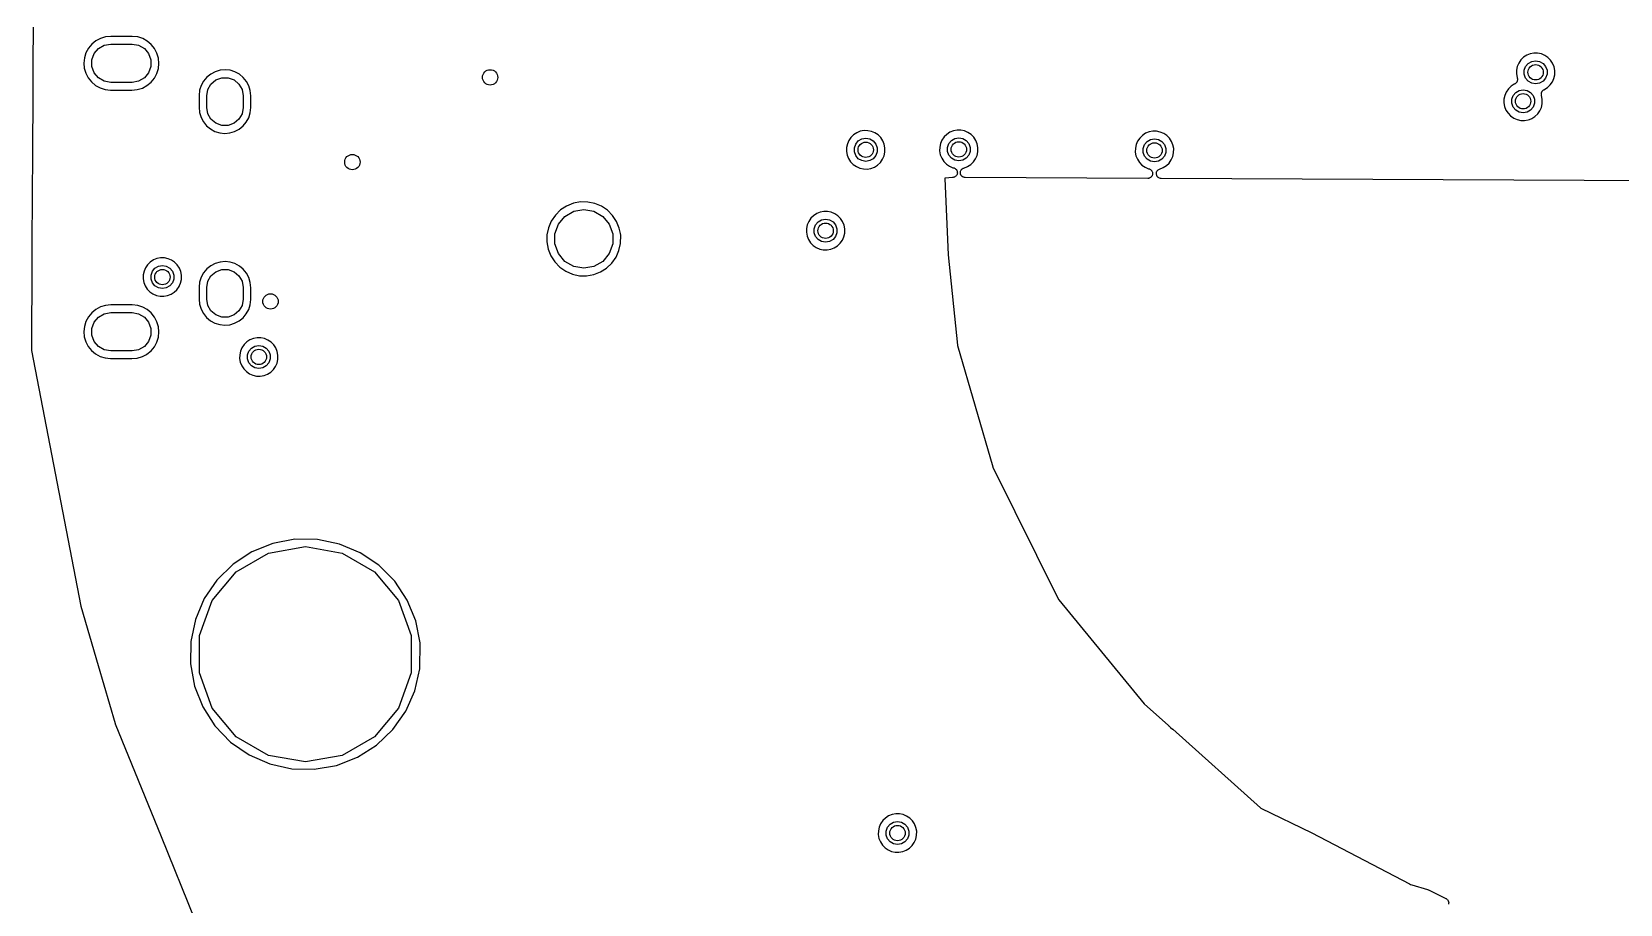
# Model space of a CAD drawing. Extents: x 83.8 to 170.2, y -169.8 to -83.8.
# Drawn here: x 83.8 to 125.22, y -145.45 to -122.71 of the extents above; entities that cross this region are included whole.
import ezdxf

# ---------------------------------------------------------------- set-up
doc = ezdxf.new("R2010")
doc.units = 0
doc.header["$MEASUREMENT"] = 0
doc.layers.add('BLACK', color=7, linetype='CONTINUOUS')

msp = doc.modelspace()

# ---------------------------------------------------------------- linework, layer by layer
at = {"layer": 'Black'}
for p, q in [((83.8381, -123.524), (83.843, -122.591)), ((85.4676, -122.948), (85.3619, -123.034)), ((85.5882, -122.884), (85.4676, -122.948)), ((85.7188, -122.845), (85.5882, -122.884)), ((85.8609, -122.831), (85.7188, -122.845)), ((86.4149, -122.831), (85.8609, -122.831)), ((86.4193, -122.831), (86.4149, -122.831)), ((86.5608, -122.847), (86.4193, -122.831)), ((86.6909, -122.888), (86.5608, -122.847)), ((86.8105, -122.954), (86.6909, -122.888)), ((86.915, -123.041), (86.8105, -122.954)), ((85.1696, -123.39), (85.1553, -123.526)), ((85.2099, -123.26), (85.1696, -123.39)), ((85.2749, -123.14), (85.2099, -123.26)), ((85.3619, -123.034), (85.2749, -123.14)), ((85.3646, -123.444), (85.424, -123.281)), ((85.424, -123.281), (85.5357, -123.148)), ((85.5357, -123.148), (85.686, -123.061)), ((85.686, -123.061), (85.8571, -123.031)), ((85.8571, -123.031), (86.413, -123.031)), ((86.413, -123.031), (86.584, -123.061)), ((86.584, -123.061), (86.7344, -123.148)), ((86.7344, -123.148), (86.846, -123.281)), ((86.846, -123.281), (86.9054, -123.444)), ((86.9632, -123.101), (86.915, -123.041)), ((87.0006, -123.148), (86.9632, -123.101)), ((86.9632, -123.101), (86.9632, -123.101)), ((87.0638, -123.269), (87.0006, -123.148)), ((87.1023, -123.4), (87.0638, -123.269)), ((87.1147, -123.536), (87.1023, -123.4)), ((122.694, -123.376), (122.624, -123.445)), ((122.776, -123.322), (122.694, -123.376)), ((122.867, -123.286), (122.776, -123.322)), ((122.964, -123.267), (122.867, -123.286)), ((123.062, -123.268), (122.964, -123.267)), ((123.158, -123.288), (123.062, -123.268)), ((123.248, -123.326), (123.158, -123.288)), ((123.329, -123.381), (123.248, -123.326)), ((123.398, -123.45), (123.329, -123.381)), ((83.8337, -124.375), (83.8381, -123.524)), ((85.1553, -123.526), (85.1677, -123.662)), ((85.1677, -123.662), (85.2062, -123.793)), ((85.2062, -123.793), (85.2695, -123.914)), ((85.3646, -123.617), (85.3646, -123.444)), ((85.424, -123.781), (85.3646, -123.617)), ((85.5357, -123.914), (85.424, -123.781)), ((86.846, -123.781), (86.7344, -123.914)), ((86.9054, -123.617), (86.846, -123.781)), ((86.9054, -123.444), (86.9054, -123.617)), ((86.9952, -123.922), (87.0601, -123.802)), ((87.0601, -123.802), (87.1005, -123.671)), ((87.1005, -123.671), (87.1147, -123.536)), ((88.4657, -123.812), (88.3632, -123.894)), ((88.5824, -123.751), (88.4657, -123.812)), ((88.7086, -123.714), (88.5824, -123.751)), ((88.8397, -123.702), (88.7086, -123.714)), ((88.9706, -123.715), (88.8397, -123.702)), ((89.0964, -123.754), (88.9706, -123.715)), ((89.2121, -123.817), (89.0964, -123.754)), ((89.3135, -123.901), (89.2121, -123.817)), ((122.51, -123.712), (122.508, -123.81)), ((122.508, -123.81), (122.526, -123.906)), ((122.53, -123.616), (122.51, -123.712)), ((122.569, -123.526), (122.53, -123.616)), ((122.624, -123.445), (122.569, -123.526)), ((122.713, -123.715), (122.748, -123.617)), ((122.713, -123.82), (122.713, -123.715)), ((122.748, -123.918), (122.713, -123.82)), ((122.748, -123.617), (122.816, -123.537)), ((122.816, -123.537), (122.906, -123.485)), ((122.906, -123.485), (123.009, -123.467)), ((123.009, -123.467), (123.112, -123.485)), ((123.112, -123.485), (123.203, -123.537)), ((123.203, -123.537), (123.27, -123.617)), ((123.27, -123.617), (123.306, -123.715)), ((123.306, -123.82), (123.27, -123.918)), ((123.306, -123.715), (123.306, -123.82)), ((123.453, -123.532), (123.398, -123.45)), ((123.49, -123.622), (123.453, -123.532)), ((123.486, -123.926), (123.507, -123.832)), ((123.509, -123.718), (123.49, -123.622)), ((123.507, -123.832), (123.509, -123.718)), ((85.2695, -123.914), (85.355, -124.02)), ((85.355, -124.02), (85.4595, -124.108)), ((85.4595, -124.108), (85.5792, -124.173)), ((85.686, -124.001), (85.5357, -123.914)), ((85.5792, -124.173), (85.7093, -124.215)), ((85.8571, -124.031), (85.686, -124.001)), ((85.7093, -124.215), (85.8507, -124.231)), ((85.8507, -124.231), (85.8551, -124.231)), ((85.8551, -124.231), (86.4091, -124.231)), ((86.413, -124.031), (85.8571, -124.031)), ((86.4091, -124.231), (86.5512, -124.217)), ((86.584, -124.001), (86.413, -124.031)), ((86.5512, -124.217), (86.6819, -124.177)), ((86.7344, -123.914), (86.584, -124.001)), ((86.6819, -124.177), (86.8024, -124.113)), ((86.8024, -124.113), (86.9082, -124.027)), ((86.9082, -124.027), (86.9952, -123.922)), ((88.1754, -124.236), (88.16, -124.372)), ((88.2152, -124.11), (88.1754, -124.236)), ((88.2786, -123.995), (88.2152, -124.11)), ((88.3632, -123.894), (88.2786, -123.995)), ((88.36, -124.378), (88.3887, -124.216)), ((88.3887, -124.216), (88.4711, -124.073)), ((88.4711, -124.073), (88.5975, -123.967)), ((88.5975, -123.967), (88.7525, -123.91)), ((88.7525, -123.91), (88.9175, -123.91)), ((88.9175, -123.91), (89.0725, -123.967)), ((89.0725, -123.967), (89.1989, -124.073)), ((89.1989, -124.073), (89.2814, -124.216)), ((89.2814, -124.216), (89.31, -124.378)), ((89.3967, -124.003), (89.3135, -123.901)), ((89.4585, -124.119), (89.3967, -124.003)), ((89.4966, -124.245), (89.4585, -124.119)), ((89.51, -124.382), (89.4966, -124.245)), ((122.298, -124.2), (122.243, -124.281)), ((122.368, -124.132), (122.298, -124.2)), ((122.45, -124.078), (122.368, -124.132)), ((122.457, -124.075), (122.45, -124.078)), ((122.466, -124.07), (122.457, -124.075)), ((122.476, -124.066), (122.466, -124.07)), ((122.485, -124.058), (122.476, -124.066)), ((122.495, -124.052), (122.485, -124.058)), ((122.49, -124.293), (122.58, -124.24)), ((122.501, -124.044), (122.495, -124.052)), ((122.509, -124.036), (122.501, -124.044)), ((122.515, -124.026), (122.509, -124.036)), ((122.522, -124.017), (122.515, -124.026)), ((122.525, -124.007), (122.522, -124.017)), ((122.53, -123.998), (122.525, -124.007)), ((122.526, -123.906), (122.528, -123.911)), ((122.528, -123.911), (122.53, -123.921)), ((122.53, -123.921), (122.534, -123.931)), ((122.532, -123.986), (122.53, -123.998)), ((122.536, -123.975), (122.532, -123.986)), ((122.534, -123.931), (122.535, -123.943)), ((122.535, -123.943), (122.537, -123.954)), ((122.537, -123.954), (122.535, -123.965)), ((122.535, -123.965), (122.536, -123.975)), ((122.58, -124.24), (122.683, -124.222)), ((122.683, -124.222), (122.786, -124.24)), ((122.816, -123.998), (122.748, -123.918)), ((122.786, -124.24), (122.877, -124.293)), ((122.906, -124.051), (122.816, -123.998)), ((123.009, -124.069), (122.906, -124.051)), ((123.112, -124.051), (123.009, -124.069)), ((123.203, -123.998), (123.112, -124.051)), ((123.192, -124.248), (123.2, -124.238)), ((123.2, -124.238), (123.208, -124.233)), ((123.27, -123.918), (123.203, -123.998)), ((123.208, -124.233), (123.215, -124.227)), ((123.215, -124.227), (123.226, -124.222)), ((123.226, -124.222), (123.318, -124.164)), ((123.318, -124.164), (123.389, -124.096)), ((123.389, -124.096), (123.446, -124.016)), ((123.446, -124.016), (123.486, -123.926)), ((83.826, -125.84), (83.8337, -124.375)), ((88.16, -124.372), (88.16, -124.377)), ((88.16, -124.377), (88.16, -124.679)), ((88.36, -124.683), (88.36, -124.378)), ((89.31, -124.378), (89.31, -124.683)), ((89.51, -124.576), (89.51, -124.382)), ((89.51, -124.685), (89.51, -124.576)), ((122.184, -124.467), (122.183, -124.565)), ((122.183, -124.565), (122.2, -124.662)), ((122.204, -124.371), (122.184, -124.467)), ((122.2, -124.662), (122.236, -124.753)), ((122.243, -124.281), (122.204, -124.371)), ((122.387, -124.471), (122.422, -124.373)), ((122.387, -124.576), (122.387, -124.471)), ((122.422, -124.674), (122.387, -124.576)), ((122.422, -124.373), (122.49, -124.293)), ((122.877, -124.293), (122.944, -124.373)), ((122.944, -124.373), (122.98, -124.471)), ((122.98, -124.576), (122.944, -124.674)), ((122.98, -124.471), (122.98, -124.576)), ((123.156, -124.339), (123.158, -124.327)), ((123.158, -124.349), (123.156, -124.339)), ((123.158, -124.314), (123.161, -124.305)), ((123.158, -124.327), (123.158, -124.314)), ((123.159, -124.359), (123.158, -124.349)), ((123.162, -124.367), (123.159, -124.359)), ((123.16, -124.682), (123.181, -124.587)), ((123.161, -124.305), (123.162, -124.295)), ((123.162, -124.295), (123.168, -124.284)), ((123.183, -124.473), (123.162, -124.367)), ((123.168, -124.284), (123.172, -124.273)), ((123.172, -124.273), (123.178, -124.265)), ((123.178, -124.265), (123.183, -124.256)), ((123.181, -124.587), (123.183, -124.473)), ((123.183, -124.256), (123.192, -124.248)), ((88.16, -124.679), (88.1735, -124.816)), ((88.1735, -124.816), (88.2115, -124.942)), ((88.2115, -124.942), (88.2733, -125.058)), ((88.2733, -125.058), (88.3565, -125.16)), ((88.3887, -124.846), (88.36, -124.683)), ((88.4711, -124.988), (88.3887, -124.846)), ((88.5975, -125.094), (88.4711, -124.988)), ((89.1989, -124.988), (89.0725, -125.094)), ((89.2814, -124.846), (89.1989, -124.988)), ((89.31, -124.683), (89.2814, -124.846)), ((89.3069, -125.167), (89.3915, -125.066)), ((89.3915, -125.066), (89.4549, -124.951)), ((89.4549, -124.951), (89.4947, -124.825)), ((89.4947, -124.825), (89.51, -124.689)), ((89.51, -124.689), (89.51, -124.685)), ((122.236, -124.753), (122.289, -124.835)), ((122.289, -124.835), (122.358, -124.906)), ((122.358, -124.906), (122.438, -124.962)), ((122.49, -124.754), (122.422, -124.674)), ((122.438, -124.962), (122.528, -125.001)), ((122.58, -124.806), (122.49, -124.754)), ((122.528, -125.001), (122.624, -125.022)), ((122.683, -124.825), (122.58, -124.806)), ((122.624, -125.022), (122.722, -125.024)), ((122.786, -124.806), (122.683, -124.825)), ((122.722, -125.024), (122.818, -125.007)), ((122.877, -124.754), (122.786, -124.806)), ((122.818, -125.007), (122.847, -124.996)), ((122.847, -124.996), (122.91, -124.972)), ((122.944, -124.674), (122.877, -124.754)), ((122.91, -124.972), (122.992, -124.919)), ((122.992, -124.919), (123.064, -124.852)), ((123.064, -124.852), (123.12, -124.772)), ((123.12, -124.772), (123.16, -124.682)), ((88.3565, -125.16), (88.4579, -125.244)), ((88.4579, -125.244), (88.5737, -125.307)), ((88.5737, -125.307), (88.6994, -125.346)), ((88.7525, -125.151), (88.5975, -125.094)), ((88.6994, -125.346), (88.8303, -125.36)), ((88.9175, -125.151), (88.7525, -125.151)), ((88.8303, -125.36), (88.9614, -125.348)), ((89.0725, -125.094), (88.9175, -125.151)), ((88.9614, -125.348), (89.0876, -125.311)), ((89.0876, -125.311), (89.2043, -125.25)), ((89.2043, -125.25), (89.3069, -125.167)), ((105.158, -125.465), (105.103, -125.546)), ((105.228, -125.397), (105.158, -125.465)), ((105.31, -125.343), (105.228, -125.397)), ((105.401, -125.306), (105.31, -125.343)), ((105.498, -125.288), (105.401, -125.306)), ((105.44, -125.505), (105.543, -125.487)), ((105.596, -125.289), (105.498, -125.288)), ((105.543, -125.487), (105.646, -125.505)), ((105.692, -125.308), (105.596, -125.289)), ((105.782, -125.346), (105.692, -125.308)), ((105.864, -125.401), (105.782, -125.346)), ((105.933, -125.471), (105.864, -125.401)), ((105.987, -125.552), (105.933, -125.471)), ((107.585, -125.454), (107.53, -125.535)), ((107.655, -125.385), (107.585, -125.454)), ((107.738, -125.332), (107.655, -125.385)), ((107.828, -125.295), (107.738, -125.332)), ((107.925, -125.277), (107.828, -125.295)), ((107.867, -125.494), (107.97, -125.476)), ((108.023, -125.277), (107.925, -125.277)), ((107.97, -125.476), (108.073, -125.494)), ((108.119, -125.297), (108.023, -125.277)), ((108.209, -125.335), (108.119, -125.297)), ((108.291, -125.39), (108.209, -125.335)), ((108.36, -125.459), (108.291, -125.39)), ((108.414, -125.541), (108.36, -125.459)), ((112.687, -125.481), (112.632, -125.562)), ((112.757, -125.412), (112.687, -125.481)), ((112.839, -125.358), (112.757, -125.412)), ((112.93, -125.322), (112.839, -125.358)), ((113.026, -125.303), (112.93, -125.322)), ((113.124, -125.304), (113.026, -125.303)), ((113.22, -125.324), (113.124, -125.304)), ((113.311, -125.362), (113.22, -125.324)), ((113.392, -125.416), (113.311, -125.362)), ((113.461, -125.486), (113.392, -125.416)), ((113.515, -125.568), (113.461, -125.486)), ((83.8136, -128.201), (83.826, -125.84)), ((105.044, -125.732), (105.043, -125.83)), ((105.043, -125.83), (105.06, -125.927)), ((105.064, -125.636), (105.044, -125.732)), ((105.103, -125.546), (105.064, -125.636)), ((105.247, -125.736), (105.282, -125.638)), ((105.247, -125.841), (105.247, -125.736)), ((105.282, -125.939), (105.247, -125.841)), ((105.282, -125.638), (105.35, -125.558)), ((105.35, -125.558), (105.44, -125.505)), ((105.646, -125.505), (105.737, -125.558)), ((105.737, -125.558), (105.804, -125.638)), ((105.804, -125.638), (105.84, -125.736)), ((105.84, -125.841), (105.804, -125.939)), ((105.84, -125.736), (105.84, -125.841)), ((106.024, -125.643), (105.987, -125.552)), ((106.02, -125.947), (106.042, -125.852)), ((106.043, -125.738), (106.024, -125.643)), ((106.042, -125.852), (106.043, -125.738)), ((107.471, -125.721), (107.47, -125.819)), ((107.47, -125.819), (107.487, -125.915)), ((107.491, -125.625), (107.471, -125.721)), ((107.53, -125.535), (107.491, -125.625)), ((107.674, -125.725), (107.709, -125.626)), ((107.674, -125.829), (107.674, -125.725)), ((107.709, -125.928), (107.674, -125.829)), ((107.709, -125.626), (107.777, -125.546)), ((107.777, -125.546), (107.867, -125.494)), ((108.073, -125.494), (108.164, -125.546)), ((108.164, -125.546), (108.231, -125.626)), ((108.231, -125.626), (108.267, -125.725)), ((108.267, -125.829), (108.231, -125.928)), ((108.267, -125.725), (108.267, -125.829)), ((108.451, -125.632), (108.414, -125.541)), ((108.447, -125.936), (108.469, -125.841)), ((108.47, -125.727), (108.451, -125.632)), ((108.469, -125.841), (108.47, -125.727)), ((112.573, -125.748), (112.571, -125.846)), ((112.571, -125.846), (112.589, -125.942)), ((112.593, -125.652), (112.573, -125.748)), ((112.632, -125.562), (112.593, -125.652)), ((112.775, -125.751), (112.811, -125.653)), ((112.775, -125.856), (112.775, -125.751)), ((112.811, -125.954), (112.775, -125.856)), ((112.811, -125.653), (112.878, -125.573)), ((112.878, -125.573), (112.969, -125.521)), ((112.969, -125.521), (113.072, -125.502)), ((113.072, -125.502), (113.175, -125.521)), ((113.175, -125.521), (113.265, -125.573)), ((113.265, -125.573), (113.333, -125.653)), ((113.333, -125.653), (113.368, -125.751)), ((113.368, -125.856), (113.333, -125.954)), ((113.368, -125.751), (113.368, -125.856)), ((113.553, -125.658), (113.515, -125.568)), ((113.549, -125.962), (113.57, -125.867)), ((113.572, -125.754), (113.553, -125.658)), ((113.57, -125.867), (113.572, -125.754)), ((105.06, -125.927), (105.096, -126.018)), ((105.096, -126.018), (105.149, -126.1)), ((105.149, -126.1), (105.218, -126.171)), ((105.218, -126.171), (105.298, -126.227)), ((105.35, -126.019), (105.282, -125.939)), ((105.298, -126.227), (105.388, -126.266)), ((105.44, -126.071), (105.35, -126.019)), ((105.388, -126.266), (105.484, -126.287)), ((105.543, -126.089), (105.44, -126.071)), ((105.484, -126.287), (105.582, -126.289)), ((105.646, -126.071), (105.543, -126.089)), ((105.582, -126.289), (105.678, -126.272)), ((105.737, -126.019), (105.646, -126.071)), ((105.678, -126.272), (105.77, -126.237)), ((105.804, -125.939), (105.737, -126.019)), ((105.77, -126.237), (105.853, -126.184)), ((105.853, -126.184), (105.924, -126.117)), ((105.924, -126.117), (105.98, -126.036)), ((105.98, -126.036), (106.02, -125.947)), ((107.487, -125.915), (107.523, -126.007)), ((107.523, -126.007), (107.577, -126.089)), ((107.577, -126.089), (107.645, -126.16)), ((107.645, -126.16), (107.725, -126.216)), ((107.777, -126.008), (107.709, -125.928)), ((107.725, -126.216), (107.815, -126.255)), ((107.867, -126.06), (107.777, -126.008)), ((107.815, -126.255), (107.833, -126.259)), ((107.833, -126.259), (107.839, -126.261)), ((107.839, -126.261), (107.845, -126.262)), ((107.845, -126.262), (107.859, -126.27)), ((107.859, -126.27), (107.874, -126.276)), ((107.97, -126.078), (107.867, -126.06)), ((107.874, -126.276), (107.879, -126.28)), ((107.879, -126.28), (107.884, -126.283)), ((107.884, -126.283), (107.895, -126.295)), ((107.895, -126.295), (107.906, -126.305)), ((107.906, -126.305), (107.909, -126.311)), ((107.909, -126.311), (107.914, -126.315)), ((107.914, -126.315), (107.92, -126.33)), ((108.073, -126.06), (107.97, -126.078)), ((108.027, -126.32), (108.034, -126.312)), ((108.034, -126.312), (108.04, -126.303)), ((108.04, -126.303), (108.049, -126.295)), ((108.049, -126.295), (108.056, -126.287)), ((108.056, -126.287), (108.065, -126.281)), ((108.065, -126.281), (108.074, -126.274)), ((108.164, -126.008), (108.073, -126.06)), ((108.074, -126.274), (108.084, -126.27)), ((108.084, -126.27), (108.094, -126.265)), ((108.094, -126.265), (108.097, -126.264)), ((108.097, -126.264), (108.197, -126.225)), ((108.231, -125.928), (108.164, -126.008)), ((108.197, -126.225), (108.28, -126.173)), ((108.28, -126.173), (108.351, -126.105)), ((108.351, -126.105), (108.407, -126.025)), ((108.407, -126.025), (108.447, -125.936)), ((112.589, -125.942), (112.625, -126.033)), ((112.625, -126.033), (112.678, -126.116)), ((112.678, -126.116), (112.746, -126.186)), ((112.746, -126.186), (112.827, -126.242)), ((112.878, -126.034), (112.811, -125.954)), ((112.827, -126.242), (112.917, -126.281)), ((112.969, -126.087), (112.878, -126.034)), ((112.917, -126.281), (112.923, -126.283)), ((112.923, -126.283), (112.931, -126.286)), ((112.931, -126.286), (112.939, -126.288)), ((112.939, -126.288), (112.951, -126.294)), ((112.951, -126.294), (112.964, -126.3)), ((112.964, -126.3), (112.97, -126.305)), ((113.072, -126.105), (112.969, -126.087)), ((112.97, -126.305), (112.978, -126.31)), ((112.978, -126.31), (112.986, -126.32)), ((113.175, -126.087), (113.072, -126.105)), ((113.15, -126.329), (113.163, -126.313)), ((113.163, -126.313), (113.164, -126.312)), ((113.164, -126.312), (113.165, -126.311)), ((113.165, -126.311), (113.183, -126.301)), ((113.265, -126.034), (113.175, -126.087)), ((113.183, -126.301), (113.2, -126.29)), ((113.2, -126.29), (113.298, -126.252)), ((113.333, -125.954), (113.265, -126.034)), ((113.298, -126.252), (113.338, -126.227)), ((113.338, -126.227), (113.381, -126.199)), ((113.338, -126.227), (113.338, -126.227)), ((113.381, -126.199), (113.452, -126.132)), ((113.452, -126.132), (113.509, -126.052)), ((113.509, -126.052), (113.549, -125.962)), ((107.608, -126.526), (107.606, -126.538)), ((107.606, -126.538), (107.692, -128.525)), ((107.615, -126.524), (107.608, -126.526)), ((107.806, -126.51), (107.615, -126.524)), ((107.81, -126.51), (107.806, -126.51)), ((107.816, -126.508), (107.81, -126.51)), ((107.823, -126.509), (107.816, -126.508)), ((107.838, -126.504), (107.823, -126.509)), ((107.853, -126.501), (107.838, -126.504)), ((107.859, -126.497), (107.853, -126.501)), ((107.865, -126.495), (107.859, -126.497)), ((107.877, -126.486), (107.865, -126.495)), ((107.891, -126.477), (107.877, -126.486)), ((107.895, -126.472), (107.891, -126.477)), ((107.9, -126.468), (107.895, -126.472)), ((107.908, -126.455), (107.9, -126.468)), ((107.918, -126.442), (107.908, -126.455)), ((107.92, -126.436), (107.918, -126.442)), ((107.92, -126.33), (107.927, -126.344)), ((107.923, -126.431), (107.92, -126.436)), ((107.927, -126.416), (107.923, -126.431)), ((107.927, -126.344), (107.928, -126.351)), ((107.932, -126.4), (107.927, -126.416)), ((107.928, -126.351), (107.93, -126.356)), ((107.93, -126.356), (107.931, -126.372)), ((107.931, -126.372), (107.933, -126.388)), ((107.933, -126.388), (107.931, -126.394)), ((107.931, -126.394), (107.932, -126.4)), ((108.01, -126.384), (108.012, -126.373)), ((108.012, -126.395), (108.01, -126.384)), ((108.012, -126.362), (108.016, -126.351)), ((108.012, -126.373), (108.012, -126.362)), ((108.012, -126.406), (108.012, -126.395)), ((108.016, -126.416), (108.012, -126.406)), ((108.016, -126.351), (108.018, -126.341)), ((108.018, -126.428), (108.016, -126.416)), ((108.018, -126.341), (108.024, -126.331)), ((108.023, -126.437), (108.018, -126.428)), ((108.027, -126.447), (108.023, -126.437)), ((108.024, -126.331), (108.027, -126.32)), ((108.034, -126.456), (108.027, -126.447)), ((108.04, -126.466), (108.034, -126.456)), ((108.048, -126.473), (108.04, -126.466)), ((108.055, -126.481), (108.048, -126.473)), ((108.065, -126.487), (108.055, -126.481)), ((108.074, -126.494), (108.065, -126.487)), ((108.084, -126.498), (108.074, -126.494)), ((108.093, -126.503), (108.084, -126.498)), ((108.104, -126.505), (108.093, -126.503)), ((108.115, -126.509), (108.104, -126.505)), ((108.126, -126.509), (108.115, -126.509)), ((108.137, -126.511), (108.126, -126.509)), ((112.895, -126.534), (108.137, -126.511)), ((112.904, -126.532), (112.895, -126.534)), ((112.912, -126.533), (112.904, -126.532)), ((112.925, -126.529), (112.912, -126.533)), ((112.938, -126.526), (112.925, -126.529)), ((112.946, -126.522), (112.938, -126.526)), ((112.954, -126.519), (112.946, -126.522)), ((112.965, -126.511), (112.954, -126.519)), ((112.977, -126.504), (112.965, -126.511)), ((112.982, -126.498), (112.977, -126.504)), ((112.989, -126.492), (112.982, -126.498)), ((112.986, -126.32), (112.996, -126.329)), ((112.996, -126.481), (112.989, -126.492)), ((112.996, -126.329), (113, -126.337)), ((113.005, -126.471), (112.996, -126.481)), ((113, -126.337), (113.006, -126.344)), ((113.008, -126.463), (113.005, -126.471)), ((113.006, -126.344), (113.01, -126.356)), ((113.013, -126.455), (113.008, -126.463)), ((113.01, -126.356), (113.017, -126.368)), ((113.016, -126.442), (113.013, -126.455)), ((113.02, -126.429), (113.016, -126.442)), ((113.017, -126.368), (113.018, -126.377)), ((113.018, -126.377), (113.021, -126.385)), ((113.022, -126.412), (113.02, -126.421)), ((113.02, -126.421), (113.02, -126.429)), ((113.021, -126.385), (113.021, -126.399)), ((113.021, -126.399), (113.022, -126.412)), ((113.121, -126.386), (113.128, -126.367)), ((113.121, -126.387), (113.121, -126.386)), ((113.121, -126.389), (113.121, -126.387)), ((113.121, -126.409), (113.121, -126.389)), ((113.121, -126.43), (113.121, -126.409)), ((113.122, -126.431), (113.121, -126.43)), ((113.122, -126.433), (113.122, -126.431)), ((113.129, -126.452), (113.122, -126.433)), ((113.128, -126.367), (113.135, -126.347)), ((113.136, -126.471), (113.129, -126.452)), ((113.135, -126.347), (113.136, -126.346)), ((113.136, -126.346), (113.137, -126.344)), ((113.137, -126.473), (113.136, -126.471)), ((113.137, -126.344), (113.15, -126.329)), ((113.138, -126.474), (113.137, -126.473)), ((113.151, -126.49), (113.138, -126.474)), ((113.164, -126.505), (113.151, -126.49)), ((113.166, -126.506), (113.164, -126.505)), ((113.167, -126.507), (113.166, -126.506)), ((113.185, -126.517), (113.167, -126.507)), ((113.202, -126.528), (113.185, -126.517)), ((113.204, -126.528), (113.202, -126.528)), ((113.205, -126.529), (113.204, -126.528)), ((113.225, -126.532), (113.205, -126.529)), ((113.246, -126.535), (113.225, -126.532)), ((146.371, -126.693), (113.246, -126.535)), ((98.1049, -127.147), (97.9196, -127.183)), ((98.2935, -127.149), (98.1049, -127.147)), ((97.452, -127.489), (97.3454, -127.644)), ((97.5868, -127.357), (97.452, -127.489)), ((97.5301, -127.727), (97.7008, -127.524)), ((97.7446, -127.253), (97.5868, -127.357)), ((97.7008, -127.524), (97.9309, -127.391)), ((97.9196, -127.183), (97.7446, -127.253)), ((97.9309, -127.391), (98.1925, -127.345)), ((98.1925, -127.345), (98.4541, -127.391)), ((98.4783, -127.186), (98.2935, -127.149)), ((98.4541, -127.391), (98.6842, -127.524)), ((98.6523, -127.26), (98.4783, -127.186)), ((98.8087, -127.365), (98.6523, -127.26)), ((98.6842, -127.524), (98.8549, -127.727)), ((98.9416, -127.499), (98.8087, -127.365)), ((99.046, -127.656), (98.9416, -127.499)), ((104.182, -127.505), (104.112, -127.574)), ((104.264, -127.451), (104.182, -127.505)), ((104.355, -127.415), (104.264, -127.451)), ((104.451, -127.396), (104.355, -127.415)), ((104.549, -127.397), (104.451, -127.396)), ((104.645, -127.417), (104.549, -127.397)), ((104.736, -127.455), (104.645, -127.417)), ((104.817, -127.509), (104.736, -127.455)), ((104.886, -127.579), (104.817, -127.509)), ((97.2711, -127.818), (97.2319, -128.002)), ((97.3454, -127.644), (97.2711, -127.818)), ((97.4392, -127.977), (97.5301, -127.727)), ((98.8549, -127.727), (98.9458, -127.977)), ((99.1179, -127.83), (99.046, -127.656)), ((99.1463, -127.974), (99.1179, -127.83)), ((99.1544, -128.015), (99.1463, -127.974)), ((103.997, -127.841), (103.996, -127.939)), ((103.996, -127.939), (104.014, -128.035)), ((104.018, -127.745), (103.997, -127.841)), ((104.056, -127.654), (104.018, -127.745)), ((104.112, -127.574), (104.056, -127.654)), ((104.2, -127.844), (104.236, -127.746)), ((104.2, -127.949), (104.2, -127.844)), ((104.236, -128.047), (104.2, -127.949)), ((104.236, -127.746), (104.303, -127.666)), ((104.303, -127.666), (104.394, -127.614)), ((104.394, -127.614), (104.497, -127.595)), ((104.497, -127.595), (104.6, -127.614)), ((104.6, -127.614), (104.69, -127.666)), ((104.69, -127.666), (104.758, -127.746)), ((104.758, -127.746), (104.793, -127.844)), ((104.793, -127.949), (104.758, -128.047)), ((104.793, -127.844), (104.793, -127.949)), ((104.94, -127.661), (104.886, -127.579)), ((104.978, -127.751), (104.94, -127.661)), ((104.974, -128.055), (104.995, -127.96)), ((104.997, -127.847), (104.978, -127.751)), ((104.995, -127.96), (104.997, -127.847)), ((83.8086, -129.158), (83.8136, -128.201)), ((97.2319, -128.002), (97.2292, -128.191)), ((97.2292, -128.191), (97.2633, -128.376)), ((97.2633, -128.376), (97.3327, -128.552)), ((97.4392, -128.243), (97.4392, -127.977)), ((97.5301, -128.492), (97.4392, -128.243)), ((98.9458, -128.243), (98.8549, -128.492)), ((98.9458, -127.977), (98.9458, -128.243)), ((99.1097, -128.415), (99.1513, -128.232)), ((99.1513, -128.232), (99.1544, -128.015)), ((104.014, -128.035), (104.05, -128.126)), ((104.05, -128.126), (104.103, -128.209)), ((104.103, -128.209), (104.171, -128.279)), ((104.171, -128.279), (104.252, -128.335)), ((104.303, -128.127), (104.236, -128.047)), ((104.252, -128.335), (104.342, -128.374)), ((104.394, -128.18), (104.303, -128.127)), ((104.342, -128.374), (104.437, -128.395)), ((104.497, -128.198), (104.394, -128.18)), ((104.6, -128.18), (104.497, -128.198)), ((104.535, -128.397), (104.632, -128.38)), ((104.69, -128.127), (104.6, -128.18)), ((104.632, -128.38), (104.723, -128.345)), ((104.758, -128.047), (104.69, -128.127)), ((104.723, -128.345), (104.806, -128.292)), ((104.806, -128.292), (104.877, -128.225)), ((104.877, -128.225), (104.934, -128.145)), ((104.934, -128.145), (104.974, -128.055)), ((86.8196, -128.783), (86.7642, -128.864)), ((86.8896, -128.714), (86.8196, -128.783)), ((86.9717, -128.66), (86.8896, -128.714)), ((87.0626, -128.624), (86.9717, -128.66)), ((87.1589, -128.605), (87.0626, -128.624)), ((87.257, -128.606), (87.1589, -128.605)), ((87.353, -128.626), (87.257, -128.606)), ((87.4434, -128.664), (87.353, -128.626)), ((87.5247, -128.718), (87.4434, -128.664)), ((87.5938, -128.788), (87.5247, -128.718)), ((87.6481, -128.87), (87.5938, -128.788)), ((88.5824, -128.751), (88.4657, -128.812)), ((88.7086, -128.714), (88.5824, -128.751)), ((88.8397, -128.702), (88.7086, -128.714)), ((88.9706, -128.715), (88.8397, -128.702)), ((89.0964, -128.754), (88.9706, -128.715)), ((89.2121, -128.817), (89.0964, -128.754)), ((97.3327, -128.552), (97.4349, -128.71)), ((97.4349, -128.71), (97.566, -128.846)), ((97.7008, -128.696), (97.5301, -128.492)), ((97.9309, -128.829), (97.7008, -128.696)), ((98.6842, -128.696), (98.4541, -128.829)), ((98.8549, -128.492), (98.6842, -128.696)), ((98.7876, -128.872), (98.9242, -128.742)), ((98.9242, -128.742), (99.033, -128.587)), ((99.033, -128.587), (99.1097, -128.415)), ((104.437, -128.395), (104.535, -128.397)), ((107.692, -128.525), (107.692, -128.528)), ((107.692, -128.528), (107.935, -130.878)), ((83.8015, -130.524), (83.8086, -129.158)), ((86.7052, -129.05), (86.7038, -129.148)), ((86.7038, -129.148), (86.7215, -129.244)), ((86.7255, -128.954), (86.7052, -129.05)), ((86.7642, -128.864), (86.7255, -128.954)), ((86.9079, -129.053), (86.9436, -128.955)), ((86.9079, -129.158), (86.9079, -129.053)), ((86.9436, -129.256), (86.9079, -129.158)), ((86.9436, -128.955), (87.0109, -128.875)), ((87.0109, -128.875), (87.1014, -128.823)), ((87.1014, -128.823), (87.2044, -128.804)), ((87.2044, -128.804), (87.3074, -128.823)), ((87.3074, -128.823), (87.398, -128.875)), ((87.398, -128.875), (87.4652, -128.955)), ((87.4652, -128.955), (87.501, -129.053)), ((87.501, -129.158), (87.4652, -129.256)), ((87.501, -129.053), (87.501, -129.158)), ((87.6854, -128.96), (87.6481, -128.87)), ((87.6812, -129.264), (87.7027, -129.169)), ((87.7043, -129.056), (87.6854, -128.96)), ((87.7027, -129.169), (87.7043, -129.056)), ((88.2152, -129.11), (88.1754, -129.236)), ((88.2786, -128.995), (88.2152, -129.11)), ((88.3632, -128.894), (88.2786, -128.995)), ((88.36, -129.378), (88.3887, -129.216)), ((88.4657, -128.812), (88.3632, -128.894)), ((88.3887, -129.216), (88.4711, -129.073)), ((88.4711, -129.073), (88.5975, -128.967)), ((88.5975, -128.967), (88.7525, -128.91)), ((88.7525, -128.91), (88.9175, -128.91)), ((88.9175, -128.91), (89.0725, -128.967)), ((89.0725, -128.967), (89.1989, -129.073)), ((89.1989, -129.073), (89.2814, -129.216)), ((89.3135, -128.901), (89.2121, -128.817)), ((89.2814, -129.216), (89.31, -129.378)), ((89.3967, -129.003), (89.3135, -128.901)), ((89.4585, -129.119), (89.3967, -129.003)), ((89.4966, -129.245), (89.4585, -129.119)), ((97.566, -128.846), (97.7209, -128.954)), ((97.7209, -128.954), (97.8938, -129.029)), ((97.8938, -129.029), (98.078, -129.07)), ((98.1925, -128.875), (97.9309, -128.829)), ((98.078, -129.07), (98.2666, -129.074)), ((98.4541, -128.829), (98.1925, -128.875)), ((98.2666, -129.074), (98.4524, -129.041)), ((98.4524, -129.041), (98.6283, -128.973)), ((98.6283, -128.973), (98.7876, -128.872)), ((86.7215, -129.244), (86.7576, -129.335)), ((86.7576, -129.335), (86.8107, -129.418)), ((86.8107, -129.418), (86.8788, -129.488)), ((86.8788, -129.488), (86.9593, -129.544)), ((87.0109, -129.336), (86.9436, -129.256)), ((86.9593, -129.544), (87.0492, -129.583)), ((87.1014, -129.389), (87.0109, -129.336)), ((87.0492, -129.583), (87.145, -129.604)), ((87.2044, -129.407), (87.1014, -129.389)), ((87.145, -129.604), (87.243, -129.607)), ((87.3074, -129.389), (87.2044, -129.407)), ((87.243, -129.607), (87.3396, -129.589)), ((87.398, -129.336), (87.3074, -129.389)), ((87.3396, -129.589), (87.431, -129.554)), ((87.4652, -129.256), (87.398, -129.336)), ((87.431, -129.554), (87.5138, -129.501)), ((87.5138, -129.501), (87.5848, -129.434)), ((87.5848, -129.434), (87.6413, -129.354)), ((87.6413, -129.354), (87.6544, -129.324)), ((87.6544, -129.324), (87.6812, -129.264)), ((87.6544, -129.324), (87.6544, -129.324)), ((88.1754, -129.236), (88.16, -129.372)), ((88.16, -129.372), (88.16, -129.377)), ((88.16, -129.377), (88.16, -129.679)), ((88.36, -129.683), (88.36, -129.378)), ((89.31, -129.378), (89.31, -129.683)), ((89.51, -129.382), (89.4966, -129.245)), ((89.51, -129.685), (89.51, -129.382)), ((85.3619, -130.034), (85.2749, -130.14)), ((85.4676, -129.948), (85.3619, -130.034)), ((85.5882, -129.884), (85.4676, -129.948)), ((85.7188, -129.845), (85.5882, -129.884)), ((85.686, -130.061), (85.8571, -130.031)), ((85.8609, -129.831), (85.7188, -129.845)), ((85.8571, -130.031), (86.413, -130.031)), ((86.4149, -129.831), (85.8609, -129.831)), ((86.413, -130.031), (86.584, -130.061)), ((86.4193, -129.831), (86.4149, -129.831)), ((86.5608, -129.847), (86.4193, -129.831)), ((86.6909, -129.888), (86.5608, -129.847)), ((86.8105, -129.954), (86.6909, -129.888)), ((86.915, -130.041), (86.8105, -129.954)), ((87.0006, -130.148), (86.915, -130.041)), ((88.16, -129.679), (88.1735, -129.816)), ((88.1735, -129.816), (88.2115, -129.942)), ((88.2115, -129.942), (88.2733, -130.058)), ((88.3887, -129.846), (88.36, -129.683)), ((88.4711, -129.988), (88.3887, -129.846)), ((88.5975, -130.094), (88.4711, -129.988)), ((89.1989, -129.988), (89.0725, -130.094)), ((89.2814, -129.846), (89.1989, -129.988)), ((89.31, -129.683), (89.2814, -129.846)), ((89.3915, -130.066), (89.4549, -129.951)), ((89.4549, -129.951), (89.4947, -129.825)), ((89.4947, -129.825), (89.51, -129.689)), ((89.51, -129.689), (89.51, -129.685)), ((85.1696, -130.39), (85.1553, -130.526)), ((85.2099, -130.26), (85.1696, -130.39)), ((85.2749, -130.14), (85.2099, -130.26)), ((85.3646, -130.444), (85.424, -130.281)), ((85.3646, -130.617), (85.3646, -130.444)), ((85.424, -130.281), (85.5357, -130.148)), ((85.5357, -130.148), (85.686, -130.061)), ((86.584, -130.061), (86.7344, -130.148)), ((86.7344, -130.148), (86.846, -130.281)), ((86.846, -130.281), (86.9054, -130.444)), ((86.9054, -130.444), (86.9054, -130.617)), ((87.0638, -130.269), (87.0006, -130.148)), ((87.1023, -130.4), (87.0638, -130.269)), ((87.1147, -130.536), (87.1023, -130.4)), ((88.2733, -130.058), (88.3565, -130.16)), ((88.3565, -130.16), (88.4579, -130.244)), ((88.4579, -130.244), (88.5737, -130.307)), ((88.5737, -130.307), (88.6994, -130.346)), ((88.7525, -130.151), (88.5975, -130.094)), ((88.6994, -130.346), (88.8303, -130.36)), ((88.9175, -130.151), (88.7525, -130.151)), ((88.8303, -130.36), (88.9614, -130.348)), ((89.0725, -130.094), (88.9175, -130.151)), ((88.9614, -130.348), (89.0876, -130.311)), ((89.0876, -130.311), (89.2043, -130.25)), ((89.2043, -130.25), (89.3069, -130.167)), ((89.3069, -130.167), (89.3915, -130.066)), ((83.799, -130.995), (83.8015, -130.524)), ((83.8015, -130.524), (83.8015, -130.524)), ((85.1553, -130.526), (85.1677, -130.662)), ((85.1677, -130.662), (85.2062, -130.793)), ((85.2062, -130.793), (85.2695, -130.914)), ((85.424, -130.781), (85.3646, -130.617)), ((85.5357, -130.914), (85.424, -130.781)), ((86.846, -130.781), (86.7344, -130.914)), ((86.9054, -130.617), (86.846, -130.781)), ((86.9952, -130.922), (87.0601, -130.802)), ((87.0601, -130.802), (87.1005, -130.671)), ((87.1005, -130.671), (87.1147, -130.536)), ((89.3342, -130.865), (89.2788, -130.946)), ((89.4042, -130.797), (89.3342, -130.865)), ((89.4863, -130.743), (89.4042, -130.797)), ((89.5772, -130.706), (89.4863, -130.743)), ((89.6735, -130.688), (89.5772, -130.706)), ((89.7716, -130.689), (89.6735, -130.688)), ((89.8676, -130.708), (89.7716, -130.689)), ((89.958, -130.746), (89.8676, -130.708)), ((90.0393, -130.801), (89.958, -130.746)), ((90.1084, -130.871), (90.0393, -130.801)), ((90.1627, -130.952), (90.1084, -130.871)), ((83.8011, -131.007), (83.799, -130.995)), ((83.8013, -131.02), (83.8011, -131.007)), ((85.0847, -137.685), (83.8013, -131.02)), ((85.2695, -130.914), (85.355, -131.02)), ((85.355, -131.02), (85.4595, -131.108)), ((85.4595, -131.108), (85.5792, -131.173)), ((85.686, -131.001), (85.5357, -130.914)), ((85.5792, -131.173), (85.7093, -131.215)), ((85.8571, -131.031), (85.686, -131.001)), ((85.7093, -131.215), (85.8507, -131.231)), ((85.8507, -131.231), (85.8551, -131.231)), ((85.8551, -131.231), (86.4091, -131.231)), ((86.413, -131.031), (85.8571, -131.031)), ((86.4091, -131.231), (86.5512, -131.217)), ((86.584, -131.001), (86.413, -131.031)), ((86.5512, -131.217), (86.6819, -131.177)), ((86.7344, -130.914), (86.584, -131.001)), ((86.6819, -131.177), (86.7727, -131.129)), ((86.7727, -131.129), (86.8024, -131.113)), ((86.7727, -131.129), (86.7727, -131.129)), ((86.8024, -131.113), (86.9082, -131.027)), ((86.9082, -131.027), (86.9952, -130.922)), ((89.2198, -131.132), (89.2184, -131.23)), ((89.2184, -131.23), (89.2361, -131.327)), ((89.2401, -131.036), (89.2198, -131.132)), ((89.2788, -130.946), (89.2401, -131.036)), ((89.4225, -131.136), (89.4582, -131.038)), ((89.4225, -131.241), (89.4225, -131.136)), ((89.4582, -131.339), (89.4225, -131.241)), ((89.4582, -131.038), (89.5255, -130.958)), ((89.5255, -130.958), (89.6161, -130.905)), ((89.6161, -130.905), (89.719, -130.887)), ((89.719, -130.887), (89.822, -130.905)), ((89.822, -130.905), (89.9126, -130.958)), ((89.9126, -130.958), (89.9798, -131.038)), ((89.9798, -131.038), (90.0156, -131.136)), ((90.0156, -131.241), (89.9798, -131.339)), ((90.0156, -131.136), (90.0156, -131.241)), ((90.2, -131.043), (90.1627, -130.952)), ((90.1958, -131.347), (90.2173, -131.252)), ((90.2189, -131.138), (90.2, -131.043)), ((90.2173, -131.252), (90.2189, -131.138)), ((107.935, -130.878), (107.938, -130.889)), ((107.938, -130.889), (108.854, -134.048)), ((89.2361, -131.327), (89.2722, -131.418)), ((89.2722, -131.418), (89.3253, -131.5)), ((89.3253, -131.5), (89.3934, -131.571)), ((89.3934, -131.571), (89.4739, -131.627)), ((89.5255, -131.419), (89.4582, -131.339)), ((89.4739, -131.627), (89.5638, -131.666)), ((89.6161, -131.471), (89.5255, -131.419)), ((89.5638, -131.666), (89.6596, -131.687)), ((89.719, -131.49), (89.6161, -131.471)), ((89.6596, -131.687), (89.7576, -131.689)), ((89.822, -131.471), (89.719, -131.49)), ((89.7576, -131.689), (89.8542, -131.672)), ((89.9126, -131.419), (89.822, -131.471)), ((89.8542, -131.672), (89.9456, -131.637)), ((89.9798, -131.339), (89.9126, -131.419)), ((89.9456, -131.637), (90.0284, -131.584)), ((90.0284, -131.584), (90.0994, -131.517)), ((90.0994, -131.517), (90.1559, -131.437)), ((90.1559, -131.437), (90.1958, -131.347)), ((108.854, -134.048), (108.858, -134.059)), ((108.858, -134.059), (110.569, -137.507)), ((90.0826, -136.052), (89.5382, -136.272)), ((89.9727, -136.302), (90.932, -136.133)), ((90.6593, -135.942), (90.0826, -136.052)), ((91.2465, -135.946), (90.6593, -135.942)), ((90.932, -136.133), (91.8913, -136.302)), ((91.8216, -136.064), (91.2465, -135.946)), ((92.3629, -136.292), (91.8216, -136.064)), ((89.0469, -136.593), (88.6274, -137.004)), ((89.5382, -136.272), (89.0469, -136.593)), ((89.1292, -136.789), (89.9727, -136.302)), ((91.8913, -136.302), (92.7348, -136.789)), ((92.8497, -136.62), (92.3629, -136.292)), ((93.2634, -137.037), (92.8497, -136.62)), ((88.6274, -137.004), (88.2956, -137.489)), ((88.5031, -137.536), (89.1292, -136.789)), ((92.7348, -136.789), (93.3609, -137.536)), ((93.5883, -137.526), (93.2634, -137.037)), ((88.2956, -137.489), (88.0643, -138.028)), ((85.0869, -137.69), (85.0847, -137.685)), ((85.0875, -137.696), (85.0869, -137.69)), ((85.5377, -139.236), (85.0875, -137.696)), ((88.1699, -138.451), (88.5031, -137.536)), ((93.3609, -137.536), (93.6941, -138.451)), ((93.8121, -138.068), (93.5883, -137.526)), ((110.569, -137.507), (110.577, -137.519)), ((110.577, -137.519), (112.805, -140.232)), ((88.0643, -138.028), (87.9423, -138.603)), ((93.926, -138.644), (93.8121, -138.068)), ((87.9423, -138.603), (87.9341, -139.19)), ((88.1699, -139.425), (88.1699, -138.451)), ((93.6941, -138.451), (93.6941, -139.425)), ((93.9166, -139.316), (93.926, -138.644)), ((85.9796, -140.748), (85.5377, -139.236)), ((87.9341, -139.19), (88.0401, -139.767)), ((88.5031, -140.34), (88.1699, -139.425)), ((93.6941, -139.425), (93.3609, -140.34)), ((93.7867, -139.888), (93.9166, -139.316)), ((88.0401, -139.767), (88.2562, -140.313)), ((93.5479, -140.424), (93.7867, -139.888)), ((88.2562, -140.313), (88.5743, -140.807)), ((89.1292, -141.087), (88.5031, -140.34)), ((93.3609, -140.34), (92.7348, -141.087)), ((112.805, -140.232), (112.811, -140.239)), ((112.811, -140.239), (113.429, -140.791)), ((85.9825, -140.754), (85.9796, -140.748)), ((85.9838, -140.76), (85.9825, -140.754)), ((87.1774, -143.699), (85.9838, -140.76)), ((88.5743, -140.807), (88.9821, -141.229)), ((93.2094, -140.904), (93.5479, -140.424)), ((113.429, -140.791), (113.431, -140.793)), ((113.431, -140.793), (113.434, -140.795)), ((113.434, -140.795), (113.461, -140.822)), ((89.9727, -141.574), (89.1292, -141.087)), ((92.7348, -141.087), (91.8913, -141.574)), ((92.7842, -141.309), (93.2094, -140.904)), ((113.461, -140.822), (113.461, -140.822)), ((113.461, -140.822), (113.462, -140.823)), ((113.462, -140.823), (113.485, -140.845)), ((113.485, -140.845), (113.541, -140.891)), ((113.541, -140.891), (113.543, -140.893)), ((113.543, -140.893), (113.546, -140.895)), ((113.546, -140.895), (115.834, -142.938)), ((88.9821, -141.229), (89.4643, -141.564)), ((89.4643, -141.564), (90.0023, -141.799)), ((90.932, -141.743), (89.9727, -141.574)), ((91.8913, -141.574), (90.932, -141.743)), ((91.741, -141.836), (92.2885, -141.623)), ((92.2885, -141.623), (92.7842, -141.309)), ((90.0023, -141.799), (90.5758, -141.925)), ((90.5758, -141.925), (91.1628, -141.938)), ((91.1628, -141.938), (91.741, -141.836)), ((105.986, -143.276), (105.931, -143.357)), ((106.056, -143.207), (105.986, -143.276)), ((106.139, -143.154), (106.056, -143.207)), ((106.229, -143.117), (106.139, -143.154)), ((106.326, -143.098), (106.229, -143.117)), ((106.268, -143.316), (106.371, -143.298)), ((106.424, -143.099), (106.326, -143.098)), ((106.371, -143.298), (106.474, -143.316)), ((106.52, -143.119), (106.424, -143.099)), ((106.61, -143.157), (106.52, -143.119)), ((106.692, -143.212), (106.61, -143.157)), ((106.761, -143.281), (106.692, -143.212)), ((106.815, -143.363), (106.761, -143.281)), ((115.834, -142.938), (115.848, -142.947)), ((115.848, -142.947), (117.171, -143.594)), ((88.0602, -145.874), (87.1774, -143.699)), ((105.872, -143.543), (105.871, -143.641)), ((105.871, -143.641), (105.888, -143.737)), ((105.892, -143.447), (105.872, -143.543)), ((105.931, -143.357), (105.892, -143.447)), ((106.075, -143.547), (106.11, -143.448)), ((106.075, -143.651), (106.075, -143.547)), ((106.11, -143.749), (106.075, -143.651)), ((106.11, -143.448), (106.178, -143.368)), ((106.178, -143.368), (106.268, -143.316)), ((106.474, -143.316), (106.565, -143.368)), ((106.565, -143.368), (106.632, -143.448)), ((106.632, -143.448), (106.668, -143.547)), ((106.668, -143.651), (106.632, -143.749)), ((106.668, -143.547), (106.668, -143.651)), ((106.852, -143.454), (106.815, -143.363)), ((106.848, -143.757), (106.87, -143.663)), ((106.871, -143.549), (106.852, -143.454)), ((106.87, -143.663), (106.871, -143.549)), ((117.171, -143.594), (117.172, -143.595)), ((117.172, -143.595), (117.174, -143.595)), ((117.174, -143.595), (119.719, -144.926)), ((105.888, -143.737), (105.924, -143.828)), ((105.924, -143.828), (105.978, -143.911)), ((105.978, -143.911), (106.046, -143.981)), ((106.046, -143.981), (106.126, -144.037)), ((106.178, -143.829), (106.11, -143.749)), ((106.126, -144.037), (106.216, -144.077)), ((106.268, -143.882), (106.178, -143.829)), ((106.216, -144.077), (106.312, -144.098)), ((106.371, -143.9), (106.268, -143.882)), ((106.312, -144.098), (106.41, -144.1)), ((106.474, -143.882), (106.371, -143.9)), ((106.41, -144.1), (106.506, -144.083)), ((106.565, -143.829), (106.474, -143.882)), ((106.506, -144.083), (106.598, -144.047)), ((106.632, -143.749), (106.565, -143.829)), ((106.598, -144.047), (106.681, -143.995)), ((106.681, -143.995), (106.752, -143.927)), ((106.752, -143.927), (106.808, -143.847)), ((106.808, -143.847), (106.848, -143.757)), ((119.719, -144.926), (119.749, -144.938)), ((119.749, -144.938), (119.75, -144.938)), ((119.75, -144.938), (119.751, -144.939)), ((119.751, -144.939), (119.78, -144.951)), ((119.78, -144.951), (120.193, -145.073)), ((120.193, -145.073), (120.203, -145.077)), ((120.203, -145.077), (120.213, -145.08)), ((120.213, -145.08), (120.671, -145.304)), ((120.671, -145.304), (120.671, -145.304)), ((120.671, -145.304), (120.673, -145.305)), ((120.673, -145.305), (120.689, -145.317)), ((120.689, -145.317), (120.706, -145.33)), ((120.706, -145.33), (120.707, -145.331)), ((120.707, -145.331), (120.708, -145.331)), ((120.708, -145.331), (120.719, -145.349)), ((120.719, -145.349), (120.731, -145.366)), ((120.731, -145.366), (120.731, -145.367)), ((120.731, -145.367), (120.732, -145.368)), ((120.732, -145.368), (120.737, -145.389)), ((120.737, -145.453), (120.736, -145.454)), ((120.736, -145.454), (120.736, -145.455)), ((120.737, -145.389), (120.742, -145.409)), ((120.739, -145.432), (120.737, -145.453)), ((120.742, -145.411), (120.739, -145.432)), ((120.742, -145.409), (120.741, -145.41)), ((120.741, -145.41), (120.742, -145.411))]:
    msp.add_line(p, q, dxfattribs=at)
for centre in [(95.749, -123.899), (123.009, -123.768), (122.683, -124.523), (105.543, -125.788), (107.97, -125.777), (113.072, -125.804), (92.1574, -126.108), (104.497, -127.897), (87.2044, -129.106), (90.0238, -129.741), (89.719, -131.188), (106.371, -143.599)]:
    msp.add_circle(centre, 0.2, dxfattribs=at)

doc.saveas('drawing.dxf')
